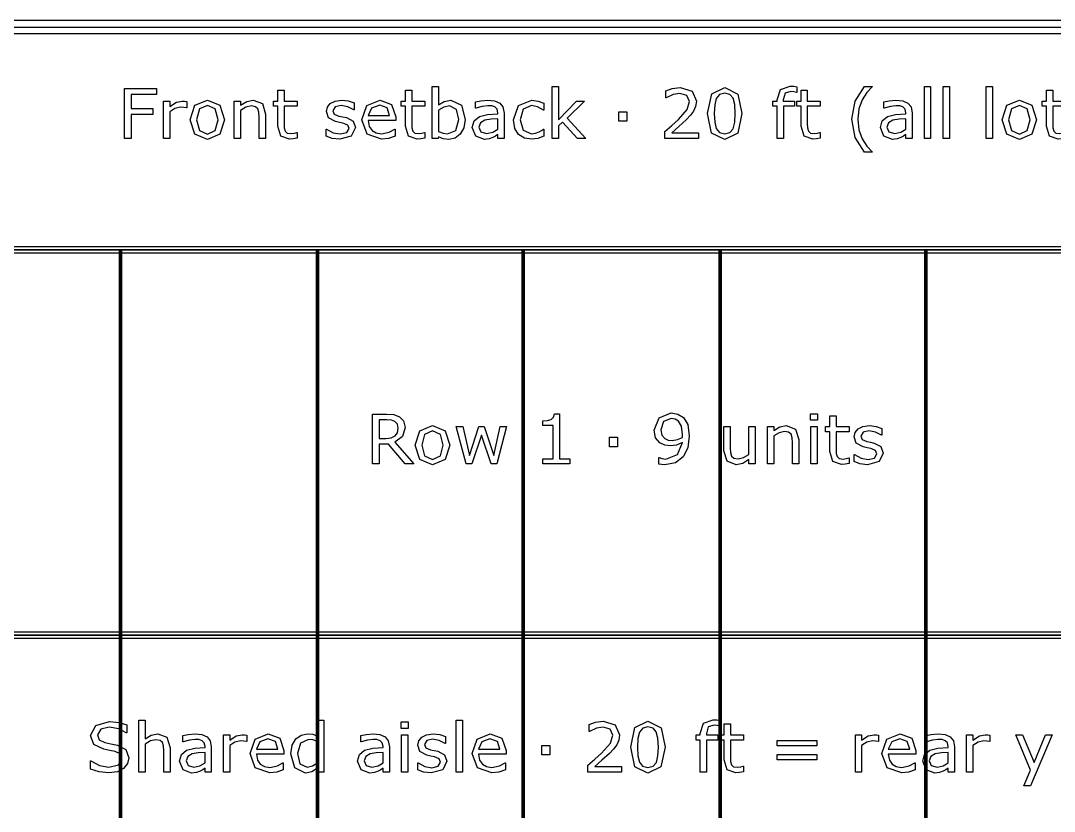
# Model space of a CAD drawing. Extents: x -1 to 182, y 89 to 480.
# Drawn here: x 105.66 to 137.58, y 440.38 to 464.81 of the extents above; entities that cross this region are included whole.
import ezdxf

# ---------------------------------------------------------------- set-up
doc = ezdxf.new("R2010")
doc.units = 0
doc.header["$MEASUREMENT"] = 0
doc.layers.add('Layer 1', color=7, linetype='Continuous')

msp = doc.modelspace()

# ---------------------------------------------------------------- linework, layer by layer
at = {"layer": 'Layer 1', "color": 7}
for points in [[(94.522277, 464.807125), (94.522277, 345.083318), (154.185743, 345.083318), (154.185743, 464.807125), (94.522277, 464.807125)], [(96.215711, 457.822031), (96.215711, 445.730794), (152.492309, 445.730794), (152.492309, 457.822031), (96.215711, 457.822031)], [(96.308212, 457.72953), (152.399808, 457.72953), (152.399808, 445.823295), (96.308212, 445.823295), (96.308212, 457.72953)], [(96.400713, 457.637029), (152.307307, 457.637029), (152.307307, 445.915796), (96.400713, 445.915796), (96.400713, 457.637029)], [(108.703822, 457.72953), (108.703822, 351.89633), (108.783404, 351.89633), (108.783404, 457.72953), (108.703822, 457.72953)], [(114.789231, 457.72953), (114.789231, 351.89633), (114.868813, 351.89633), (114.868813, 457.72953), (114.789231, 457.72953)], [(121.139223, 457.72953), (121.139223, 351.89633), (121.218805, 351.89633), (121.218805, 457.72953), (121.139223, 457.72953)], [(127.224632, 457.72953), (127.224632, 351.89633), (127.304214, 351.89633), (127.304214, 457.72953), (127.224632, 457.72953)], [(133.574624, 457.72953), (133.574624, 351.89633), (133.654206, 351.89633), (133.654206, 457.72953), (133.574624, 457.72953)]]:
    msp.add_lwpolyline(points, close=True, dxfattribs=at)
for points in [[(94.720714, 464.608688), (153.987306, 464.608688), (153.987306, 457.72953), (94.720714, 457.72953), (94.720714, 464.608688)], [(94.919151, 464.410251), (153.788869, 464.410251), (153.788869, 345.480192), (94.919151, 345.480192), (94.919151, 464.410251)], [(109.85207, 462.52613), (109.073826, 462.52613), (109.073826, 462.092049), (109.742517, 462.092049), (109.742517, 461.910148), (109.073826, 461.910148), (109.073826, 461.169109), (108.869187, 461.169109), (108.869187, 462.708031), (109.85207, 462.708031), (109.85207, 462.52613)], [(114.197021, 461.179444), (114.07713, 461.155673), (113.962409, 461.146371), (113.693691, 461.241455), (113.601709, 461.546346), (113.601709, 462.160261), (113.470449, 462.160261), (113.470449, 462.323558), (113.601709, 462.323558), (113.601709, 462.655321), (113.796011, 462.655321), (113.796011, 462.323558), (114.197021, 462.323558), (114.197021, 462.160261), (113.796011, 462.160261), (113.796011, 461.634196), (113.800138, 461.491569), (113.829076, 461.396484), (113.891088, 461.335506), (114.013045, 461.316903), (114.112264, 461.330339), (114.186678, 461.354109), (114.197023, 461.354109), (114.197021, 461.179444)], [(118.138894, 461.179444), (118.019004, 461.155673), (117.904283, 461.146371), (117.635565, 461.241455), (117.543583, 461.546346), (117.543583, 462.160261), (117.412323, 462.160261), (117.412323, 462.323558), (117.543583, 462.323558), (117.543583, 462.655321), (117.737885, 462.655321), (117.737885, 462.323558), (118.138894, 462.323558), (118.138894, 462.160261), (117.737885, 462.160261), (117.737885, 461.634196), (117.742012, 461.491569), (117.770949, 461.396484), (117.832962, 461.335506), (117.954917, 461.316903), (118.054135, 461.330339), (118.128549, 461.354109), (118.138894, 461.354109), (118.138894, 461.179444)], [(119.389462, 461.755118), (119.348121, 461.494669), (119.238568, 461.300366), (119.077336, 461.177376), (118.884066, 461.137069), (118.7125, 461.160839), (118.567807, 461.222851), (118.555404, 461.169109), (118.373503, 461.169109), (118.373503, 462.777278), (118.567807, 462.777278), (118.567807, 462.202636), (118.74144, 462.31219), (118.948145, 462.355598), (119.270606, 462.198502), (119.389462, 461.755119), (119.389462, 461.755118)], [(123.114293, 461.169109), (122.857978, 461.169109), (122.394958, 461.674504), (122.268868, 461.554615), (122.268868, 461.169109), (122.074567, 461.169109), (122.074567, 462.777278), (122.268868, 462.777278), (122.268868, 461.745817), (122.830073, 462.323559), (123.075021, 462.323559), (122.538619, 461.790259), (123.114293, 461.169109)], [(126.594181, 461.169109), (125.552386, 461.169109), (125.552386, 461.385116), (125.769426, 461.571151), (125.97303, 461.756153), (126.244847, 462.061043), (126.318229, 462.305989), (126.238648, 462.493057), (126.018507, 462.56127), (125.8149, 462.528198), (125.600961, 462.426912), (125.590615, 462.426912), (125.590615, 462.643953), (125.785952, 462.710098), (126.023664, 462.740071), (126.394699, 462.625349), (126.529057, 462.316324), (126.506329, 462.151994), (126.441215, 462.008333), (126.346132, 461.882243), (126.214873, 461.744784), (125.986463, 461.533944), (125.766322, 461.345842), (126.594179, 461.345842), (126.594181, 461.169109)], [(127.937766, 461.939087), (127.80754, 461.330339), (127.405499, 461.13707), (127.000356, 461.33344), (126.873232, 461.93702), (127.002425, 462.542667), (127.405499, 462.739037), (127.80961, 462.539566), (127.937766, 461.939087), (127.937766, 461.939087)], [(129.633785, 462.589176), (129.62344, 462.589176), (129.539723, 462.607779), (129.448773, 462.618113), (129.266872, 462.562303), (129.211061, 462.362832), (129.211061, 462.323558), (129.561427, 462.323558), (129.561427, 462.16026), (129.217262, 462.16026), (129.217262, 461.169109), (129.022958, 461.169109), (129.022958, 462.160262), (128.891701, 462.160262), (128.891701, 462.323559), (129.022958, 462.323559), (129.022958, 462.3618), (129.125278, 462.677025), (129.420867, 462.787613), (129.537657, 462.781411), (129.633774, 462.766941), (129.633785, 462.589176)], [(130.356221, 461.179444), (130.23633, 461.155674), (130.12161, 461.146372), (129.852891, 461.241456), (129.760909, 461.546346), (129.760909, 462.160262), (129.629649, 462.160262), (129.629649, 462.323559), (129.760909, 462.323559), (129.760909, 462.655321), (129.955211, 462.655321), (129.955211, 462.323559), (130.356221, 462.323559), (130.356221, 462.160262), (129.955211, 462.160262), (129.955211, 461.634196), (129.959338, 461.49157), (129.988276, 461.396485), (130.050289, 461.335507), (130.172243, 461.316904), (130.271462, 461.33034), (130.345876, 461.35411), (130.356221, 461.35411), (130.356221, 461.179444)], [(131.953019, 460.743296), (131.716342, 460.743296), (131.432121, 461.201148), (131.330836, 461.760287), (131.432121, 462.319425), (131.716342, 462.777278), (131.953019, 462.777278), (131.953019, 462.766943), (131.792822, 462.592277), (131.652262, 462.362834), (131.550977, 462.082748), (131.512737, 461.760287), (131.549945, 461.436793), (131.652262, 461.157741), (131.793856, 460.928298), (131.953019, 460.753632), (131.953019, 460.743296)], [(133.763759, 461.169109), (133.569457, 461.169109), (133.569457, 462.777278), (133.763759, 462.777278), (133.763759, 461.169109)], [(134.344603, 461.169109), (134.150299, 461.169109), (134.150299, 462.777278), (134.344603, 462.777278), (134.344603, 461.169109)], [(135.669585, 461.169109), (135.47528, 461.169109), (135.47528, 462.777278), (135.669585, 462.777278), (135.669585, 461.169109)], [(137.938177, 461.179444), (137.818287, 461.155674), (137.703566, 461.146372), (137.434848, 461.241456), (137.342866, 461.546346), (137.342866, 462.160262), (137.211606, 462.160262), (137.211606, 462.323559), (137.342866, 462.323559), (137.342866, 462.655321), (137.537168, 462.655321), (137.537168, 462.323559), (137.938177, 462.323559), (137.938177, 462.160262), (137.537168, 462.160262), (137.537168, 461.634196), (137.541295, 461.49157), (137.570232, 461.396485), (137.632245, 461.335507), (137.7542, 461.316904), (137.853418, 461.33034), (137.927832, 461.35411), (137.938177, 461.35411), (137.938177, 461.179444)], [(110.790514, 462.111686), (110.780169, 462.111686), (110.695418, 462.126156), (110.5993, 462.131323), (110.425668, 462.091016), (110.264439, 461.988696), (110.264439, 461.169109), (110.070134, 461.169109), (110.070134, 462.323559), (110.264439, 462.323559), (110.264439, 462.153027), (110.468043, 462.284285), (110.64891, 462.323559), (110.722292, 462.320458), (110.790504, 462.311155), (110.790514, 462.111686)], [(111.957365, 461.745817), (111.812673, 461.300367), (111.425101, 461.13707), (111.03546, 461.300367), (110.891799, 461.745817), (111.03546, 462.191267), (111.425101, 462.355598), (111.812673, 462.191267), (111.957365, 461.745817), (111.957365, 461.745817)], [(113.223437, 461.169109), (113.029135, 461.169109), (113.029135, 461.826432), (113.019822, 461.97526), (112.985715, 462.084814), (112.911301, 462.148893), (112.785211, 462.170597), (112.618812, 462.131323), (112.452416, 462.031071), (112.452416, 461.169109), (112.258111, 461.169109), (112.258111, 462.323559), (112.452416, 462.323559), (112.452416, 462.195402), (112.640518, 462.313224), (112.839988, 462.355598), (113.125242, 462.242944), (113.223427, 461.918416), (113.223437, 461.169109)], [(116.000524, 461.501904), (115.869267, 461.242489), (115.512699, 461.141203), (115.277056, 461.171175), (115.098256, 461.238355), (115.098256, 461.456429), (115.108602, 461.456429), (115.313241, 461.345841), (115.529246, 461.305534), (115.729752, 461.346875), (115.802097, 461.477099), (115.762825, 461.580452), (115.611928, 461.640397), (115.50341, 461.6621), (115.382487, 461.688972), (115.166479, 461.806794), (115.103434, 461.99903), (115.132372, 462.133389), (115.22229, 462.246044), (115.369052, 462.322524), (115.569555, 462.351463), (115.778327, 462.325624), (115.955061, 462.264646), (115.955061, 462.056907), (115.944716, 462.056907), (115.763847, 462.148891), (115.555075, 462.187131), (115.37524, 462.14579), (115.301861, 462.024868), (115.346303, 461.917381), (115.486863, 461.85847), (115.60675, 461.833665), (115.718373, 461.810927), (115.927145, 461.704474), (116.000524, 461.501902), (116.000524, 461.501904)], [(117.244892, 461.72618), (116.3943, 461.72618), (116.426339, 461.540145), (116.514188, 461.410954), (116.641312, 461.33654), (116.80461, 461.311735), (117.041288, 461.358244), (117.211819, 461.451261), (117.222165, 461.451261), (117.222165, 461.239388), (117.021661, 461.170142), (116.806687, 461.142237), (116.358137, 461.297266), (116.196906, 461.739615), (116.350901, 462.1892), (116.758113, 462.355598), (117.117779, 462.219172), (117.244903, 461.831599), (117.244892, 461.72618)], [(120.589385, 461.169109), (120.396118, 461.169109), (120.396118, 461.292099), (120.325837, 461.24249), (120.241088, 461.19288), (120.129466, 461.153606), (119.981673, 461.13707), (119.71709, 461.240422), (119.608568, 461.503972), (119.66438, 461.715845), (119.825611, 461.844002), (120.078825, 461.907048), (120.396118, 461.931852), (120.396118, 461.961825), (120.372332, 462.071378), (120.306186, 462.139591), (120.206968, 462.171631), (120.086045, 462.179899), (119.915514, 462.159227), (119.721209, 462.101349), (119.710864, 462.101349), (119.710864, 462.298753), (119.875197, 462.33286), (120.087069, 462.351462), (120.298942, 462.330791), (120.456038, 462.262578), (120.555257, 462.139588), (120.589362, 461.95252), (120.589385, 461.169109)], [(121.817217, 461.241456), (121.632216, 461.169109), (121.447214, 461.14327), (121.21777, 461.179443), (121.03897, 461.291064), (120.922183, 461.479166), (120.880842, 461.744783), (121.035869, 462.189199), (121.447214, 462.35043), (121.641518, 462.322524), (121.817217, 462.254312), (121.817217, 462.038304), (121.806872, 462.038304), (121.622902, 462.144758), (121.438935, 462.181965), (121.177453, 462.070344), (121.08237, 461.744783), (121.175387, 461.423356), (121.438935, 461.311735), (121.558826, 461.327237), (121.668379, 461.367544), (121.74796, 461.41302), (121.806872, 461.455394), (121.817217, 461.455394), (121.817217, 461.241456)], [(127.665949, 461.469866), (127.714524, 461.666236), (127.727964, 461.939087), (127.714524, 462.211938), (127.664914, 462.408308), (127.565696, 462.528198), (127.405499, 462.568505), (127.24427, 462.528198), (127.144017, 462.406241), (127.095442, 462.20677), (127.083033, 461.93702), (127.09441, 461.667269), (127.142987, 461.472966), (127.239105, 461.349976), (127.405501, 461.307602), (127.566733, 461.347909), (127.665952, 461.469866), (127.665949, 461.469866)], [(133.193252, 461.169109), (132.999982, 461.169109), (132.999982, 461.292099), (132.929703, 461.24249), (132.844955, 461.19288), (132.733332, 461.153606), (132.585539, 461.13707), (132.320956, 461.240422), (132.212435, 461.503972), (132.268246, 461.715845), (132.429475, 461.844002), (132.682691, 461.907048), (132.999982, 461.931852), (132.999982, 461.961825), (132.976222, 462.071378), (132.910077, 462.139591), (132.810858, 462.171631), (132.689936, 462.179899), (132.519404, 462.159227), (132.325099, 462.101349), (132.314754, 462.101349), (132.314754, 462.298753), (132.479084, 462.33286), (132.690959, 462.351462), (132.902832, 462.330791), (133.059928, 462.262578), (133.159147, 462.139588), (133.193252, 461.95252), (133.193252, 461.169109)], [(137.037973, 461.745817), (136.893281, 461.300367), (136.505707, 461.13707), (136.116068, 461.300367), (135.972408, 461.745817), (136.116068, 462.191267), (136.505707, 462.355598), (136.893281, 462.191267), (137.037973, 461.745817), (137.037973, 461.745817)], [(111.756861, 461.745817), (111.669012, 462.078613), (111.425101, 462.188167), (111.179121, 462.078613), (111.092303, 461.745817), (111.180153, 461.416122), (111.425101, 461.304501), (111.667977, 461.415089), (111.756861, 461.745817), (111.756861, 461.745817)], [(117.055758, 461.875007), (116.978243, 462.111685), (116.747765, 462.195401), (116.498686, 462.103417), (116.3943, 461.875007), (117.055758, 461.875007)], [(119.188958, 461.749951), (119.120743, 462.06311), (118.900602, 462.170596), (118.729036, 462.133389), (118.567807, 462.039339), (118.567807, 461.377881), (118.709402, 461.326205), (118.844791, 461.311735), (119.096973, 461.417154), (119.188958, 461.74995), (119.188958, 461.749951)], [(124.380365, 461.697242), (124.133353, 461.697242), (124.133353, 461.98973), (124.380365, 461.98973), (124.380365, 461.697242)], [(136.83747, 461.745817), (136.74962, 462.078613), (136.505707, 462.188167), (136.259729, 462.078613), (136.172911, 461.745817), (136.260761, 461.416122), (136.505707, 461.304501), (136.748586, 461.415089), (136.83747, 461.745817), (136.83747, 461.745817)], [(120.396118, 461.453329), (120.396118, 461.774756), (120.186312, 461.759254), (119.996143, 461.729282), (119.86075, 461.654868), (119.809075, 461.517409), (119.869019, 461.367547), (120.051951, 461.317938), (120.239022, 461.357212), (120.396118, 461.45333), (120.396118, 461.453329)], [(132.999982, 461.453329), (132.999982, 461.774756), (132.790178, 461.759254), (132.600009, 461.729282), (132.464617, 461.654868), (132.412938, 461.517409), (132.472885, 461.367547), (132.655818, 461.317938), (132.842886, 461.357212), (132.999982, 461.45333), (132.999982, 461.453329)], [(108.743613, 457.72953), (108.743613, 351.89633)], [(114.829022, 457.72953), (114.829022, 351.89633)], [(121.179014, 457.72953), (121.179014, 351.89633)], [(127.264423, 457.72953), (127.264423, 351.89633)], [(133.614415, 457.72953), (133.614415, 351.89633)], [(117.798347, 451.114955), (117.53273, 451.114955), (117.018034, 451.726803), (116.729678, 451.726803), (116.729678, 451.114955), (116.525041, 451.114955), (116.525041, 452.653878), (116.956021, 452.653878), (117.188565, 452.635278), (117.355996, 452.571201), (117.486221, 452.437875), (117.533764, 452.235303), (117.450047, 451.956252), (117.219572, 451.787787), (117.798347, 451.114955)], [(117.319822, 452.22083), (117.296063, 452.337617), (117.219582, 452.424434), (117.114162, 452.465776), (116.970501, 452.478185), (116.729688, 452.478185), (116.729688, 451.897343), (116.936394, 451.897343), (117.105894, 451.913879), (117.228882, 451.977959), (117.297095, 452.077177), (117.319822, 452.220838), (117.319822, 452.22083)], [(122.61975, 451.114955), (121.786727, 451.114955), (121.786727, 451.272051), (122.107121, 451.272051), (122.107121, 452.303512), (121.786727, 452.303512), (121.786727, 452.444072), (121.926255, 452.454417), (122.038909, 452.486455), (122.113323, 452.551569), (122.145361, 452.659056), (122.305558, 452.659056), (122.305558, 451.272062), (122.61975, 451.272062), (122.61975, 451.114955)], [(126.309442, 451.976916), (126.262934, 451.611048), (126.124443, 451.330963), (125.888798, 451.149062), (125.556003, 451.084983), (125.454718, 451.091174), (125.369966, 451.108743), (125.369966, 451.306148), (125.380312, 451.306148), (125.46506, 451.276173), (125.587017, 451.262733), (125.944617, 451.399159), (126.095511, 451.777431), (125.914645, 451.694749), (125.729643, 451.669958), (125.557042, 451.688558), (125.403047, 451.760905), (125.265588, 451.9211), (125.220115, 452.153644), (125.375142, 452.537083), (125.753413, 452.684877), (125.960119, 452.649737), (126.126518, 452.546386), (126.26191, 452.325211), (126.30945, 451.976911), (126.309442, 451.976916)], [(126.100671, 452.021358), (126.067598, 452.278707), (125.976647, 452.429602), (125.872261, 452.495748), (125.751339, 452.516411), (125.515693, 452.423395), (125.429913, 452.161913), (125.457816, 452.001716), (125.551867, 451.893197), (125.654187, 451.849787), (125.77821, 451.839441), (125.941508, 451.861137), (126.096538, 451.924182), (126.098654, 451.966558), (126.100771, 452.021334), (126.100671, 452.021358)], [(130.271988, 452.462675), (130.052879, 452.462675), (130.052879, 452.664213), (130.271988, 452.664213), (130.271988, 452.462675)], [(131.243503, 451.1253), (131.123615, 451.101541), (131.008892, 451.092227), (130.740176, 451.187313), (130.648191, 451.492203), (130.648191, 452.106117), (130.516934, 452.106117), (130.516934, 452.269415), (130.648191, 452.269415), (130.648191, 452.601179), (130.842495, 452.601179), (130.842495, 452.269415), (131.243503, 452.269415), (131.243503, 452.106117), (130.842495, 452.106117), (130.842495, 451.580052), (130.846623, 451.437426), (130.875563, 451.34234), (130.937573, 451.281364), (131.05953, 451.262764), (131.158749, 451.276205), (131.233163, 451.299965), (131.243508, 451.299965), (131.243503, 451.1253)], [(118.913522, 451.691664), (118.768827, 451.246212), (118.381255, 451.082917), (117.991614, 451.246212), (117.847956, 451.691664), (117.991614, 452.137113), (118.381255, 452.301443), (118.768827, 452.137113), (118.913522, 451.691664), (118.913522, 451.691664)], [(118.713018, 451.691664), (118.625169, 452.024459), (118.381255, 452.134012), (118.135275, 452.024459), (118.04846, 451.691664), (118.13631, 451.361967), (118.381255, 451.250347), (118.624134, 451.360935), (118.713018, 451.691664), (118.713018, 451.691664)], [(120.666384, 452.269405), (120.365628, 451.114955), (120.185793, 451.114955), (119.889172, 452.004822), (119.594617, 451.114955), (119.415817, 451.114955), (119.111959, 452.269405), (119.314529, 452.269405), (119.526405, 451.375403), (119.814758, 452.269405), (119.974955, 452.269405), (120.270544, 451.375403), (120.471048, 452.269405), (120.666384, 452.269405)], [(128.341358, 451.114955), (128.147056, 451.114955), (128.147056, 451.243111), (127.958953, 451.124258), (127.760516, 451.082917), (127.47733, 451.193502), (127.376043, 451.520098), (127.376043, 452.269405), (127.570347, 452.269405), (127.570347, 451.612083), (127.578602, 451.461186), (127.613741, 451.354733), (127.686089, 451.288588), (127.81528, 451.267924), (127.979609, 451.307198), (128.147043, 451.407452), (128.147043, 452.269413), (128.341345, 452.269413), (128.341358, 451.114955)], [(129.689077, 451.114955), (129.494776, 451.114955), (129.494776, 451.772277), (129.485462, 451.921105), (129.451355, 452.030661), (129.376941, 452.094738), (129.250851, 452.116433), (129.084455, 452.077159), (128.918056, 451.976906), (128.918056, 451.114955), (128.723752, 451.114955), (128.723752, 452.269405), (128.918067, 452.269405), (128.918067, 452.141249), (129.106169, 452.25907), (129.305639, 452.301443), (129.590893, 452.188789), (129.689077, 451.864262), (129.689077, 451.114955)], [(130.259585, 451.114955), (130.065283, 451.114955), (130.065283, 452.269405), (130.259585, 452.269405), (130.259585, 451.114955)], [(132.302869, 451.447761), (132.17161, 451.188345), (131.815044, 451.08706), (131.579399, 451.117032), (131.400599, 451.184212), (131.400599, 451.402287), (131.410944, 451.402287), (131.615583, 451.291699), (131.831591, 451.25139), (132.032095, 451.292731), (132.104442, 451.422956), (132.065168, 451.52631), (131.914273, 451.586254), (131.805752, 451.60795), (131.68483, 451.634821), (131.468821, 451.752645), (131.405777, 451.94488), (131.434717, 452.079238), (131.524633, 452.191892), (131.671394, 452.268373), (131.871898, 452.297313), (132.08067, 452.271463), (132.257403, 452.210485), (132.257403, 452.002747), (132.247058, 452.002747), (132.066192, 452.09473), (131.857417, 452.132972), (131.677585, 452.091631), (131.604203, 451.970706), (131.648645, 451.86322), (131.789205, 451.80431), (131.909096, 451.779519), (132.020715, 451.756791), (132.229487, 451.650339), (132.302869, 451.447766), (132.302869, 451.447761)], [(124.097695, 451.643086), (123.850683, 451.643086), (123.850683, 451.935575), (124.097695, 451.935575), (124.097695, 451.643086)], [(94.720714, 445.823295), (153.987306, 445.823295), (153.987306, 438.944137), (94.720714, 438.944137), (94.720714, 445.823295)], [(108.998377, 442.029217), (108.956002, 441.851449), (108.839215, 441.702621), (108.645945, 441.59927), (108.381362, 441.562061), (108.08164, 441.593068), (107.811889, 441.685053), (107.811889, 441.941368), (107.826362, 441.941368), (108.096112, 441.791505), (108.383434, 441.738795), (108.679023, 441.810108), (108.785475, 442.000277), (108.734834, 442.151171), (108.582905, 442.22662), (108.41444, 442.260727), (108.223236, 442.294832), (107.919381, 442.442628), (107.821195, 442.716511), (107.984493, 443.032772), (108.398938, 443.156796), (108.696594, 443.125789), (108.936372, 443.049309), (108.936372, 442.807462), (108.9219, 442.807462), (108.690389, 442.930453), (108.397901, 442.980062), (108.133318, 442.911847), (108.034099, 442.736148), (108.083709, 442.585254), (108.258376, 442.501537), (108.446476, 442.466398), (108.653181, 442.424023), (108.911565, 442.286564), (108.99838, 442.029217), (108.998377, 442.029217)], [(110.27685, 441.589967), (110.082549, 441.589967), (110.082549, 442.247292), (110.073235, 442.39612), (110.039128, 442.505673), (109.964714, 442.569752), (109.838624, 442.591448), (109.672228, 442.552173), (109.505829, 442.45192), (109.505829, 441.589967), (109.311525, 441.589967), (109.311525, 443.198137), (109.505829, 443.198137), (109.505829, 442.616261), (109.693932, 442.734082), (109.893401, 442.776458), (110.178656, 442.663801), (110.27684, 442.339274), (110.27685, 441.589967)], [(115.022808, 441.589967), (114.828506, 441.589967), (114.828506, 441.710889), (114.653839, 441.598235), (114.456436, 441.557929), (114.127774, 441.717091), (114.006851, 442.158408), (114.048193, 442.41989), (114.161881, 442.615226), (114.325177, 442.735117), (114.519481, 442.776458), (114.68071, 442.756826), (114.828506, 442.697914), (114.828506, 443.198142), (115.022808, 443.198142), (115.022808, 441.589967)], [(117.629363, 442.937687), (117.410257, 442.937687), (117.410257, 443.139225), (117.629363, 443.139225), (117.629363, 442.937687)], [(119.300578, 441.589967), (119.106276, 441.589967), (119.106276, 443.198137), (119.300578, 443.198137), (119.300578, 441.589967)], [(124.221203, 441.589967), (123.179407, 441.589967), (123.179407, 441.805975), (123.396447, 441.992009), (123.600052, 442.177011), (123.871868, 442.4819), (123.94525, 442.726848), (123.865669, 442.913917), (123.645528, 442.982129), (123.441921, 442.949056), (123.227982, 442.847771), (123.217637, 442.847771), (123.217637, 443.064811), (123.412973, 443.130957), (123.650685, 443.160929), (124.02172, 443.046208), (124.156078, 442.737183), (124.13335, 442.572851), (124.068237, 442.429193), (123.973153, 442.3031), (123.841894, 442.165641), (123.613485, 441.954803), (123.393344, 441.766701), (124.2212, 441.766701), (124.221203, 441.589967)], [(125.564787, 442.359946), (125.434562, 441.751199), (125.03252, 441.557929), (124.627377, 441.754297), (124.500253, 442.357877), (124.629446, 442.963526), (125.03252, 443.159894), (125.436631, 442.960425), (125.564787, 442.359946), (125.564787, 442.359946)], [(127.260806, 443.010034), (127.250461, 443.010034), (127.166744, 443.028634), (127.075794, 443.03898), (126.893893, 442.983171), (126.838082, 442.783699), (126.838082, 442.744425), (127.188448, 442.744425), (127.188448, 442.581127), (126.844284, 442.581127), (126.844284, 441.589967), (126.649979, 441.589967), (126.649979, 442.581119), (126.518722, 442.581119), (126.518722, 442.744417), (126.649979, 442.744417), (126.649979, 442.782657), (126.752299, 443.097884), (127.047888, 443.208471), (127.164678, 443.20228), (127.260796, 443.187808), (127.260806, 443.010034)], [(125.29297, 441.890724), (125.341545, 442.087095), (125.354986, 442.359946), (125.341545, 442.632797), (125.291936, 442.829165), (125.192717, 442.949056), (125.03252, 442.989362), (124.871291, 442.949056), (124.771038, 442.827099), (124.722463, 442.62763), (124.710054, 442.357877), (124.721431, 442.088127), (124.770009, 441.893825), (124.866126, 441.770833), (125.032523, 441.72846), (125.193754, 441.768767), (125.292973, 441.890724), (125.29297, 441.890724)], [(127.983242, 441.600302), (127.863352, 441.576542), (127.748631, 441.567229), (127.479913, 441.662315), (127.38793, 441.967204), (127.38793, 442.581119), (127.256671, 442.581119), (127.256671, 442.744417), (127.38793, 442.744417), (127.38793, 443.07618), (127.582232, 443.07618), (127.582232, 442.744417), (127.983242, 442.744417), (127.983242, 442.581119), (127.582232, 442.581119), (127.582232, 442.055054), (127.58636, 441.912428), (127.615297, 441.817344), (127.67731, 441.756366), (127.799264, 441.737766), (127.898483, 441.751207), (127.972897, 441.774966), (127.983242, 441.774966), (127.983242, 441.600302)], [(111.54809, 441.589967), (111.35482, 441.589967), (111.35482, 441.712956), (111.284541, 441.663346), (111.19979, 441.613737), (111.08817, 441.574465), (110.940374, 441.557929), (110.675791, 441.66128), (110.567272, 441.924831), (110.623084, 442.136704), (110.784313, 442.26486), (111.037526, 442.327905), (111.35482, 442.352696), (111.35482, 442.382668), (111.33106, 442.492224), (111.264914, 442.560436), (111.165696, 442.592475), (111.044773, 442.60073), (110.874239, 442.580066), (110.679937, 442.522188), (110.669592, 442.522188), (110.669592, 442.719591), (110.833922, 442.753698), (111.045795, 442.772298), (111.257667, 442.751635), (111.414764, 442.68342), (111.513982, 442.560431), (111.54809, 442.373363), (111.54809, 441.589967)], [(112.642595, 442.532544), (112.63225, 442.532544), (112.547499, 442.547017), (112.451381, 442.552176), (112.277749, 442.511869), (112.11652, 442.40955), (112.11652, 441.589967), (111.922215, 441.589967), (111.922215, 442.744417), (112.11652, 442.744417), (112.11652, 442.573885), (112.320124, 442.705142), (112.500991, 442.744417), (112.574373, 442.741321), (112.642585, 442.732008), (112.642595, 442.532544)], [(113.791878, 442.147039), (112.941283, 442.147039), (112.973324, 441.961002), (113.061174, 441.831812), (113.188298, 441.757398), (113.351596, 441.732606), (113.588273, 441.779115), (113.758805, 441.872134), (113.76915, 441.872134), (113.76915, 441.660261), (113.568646, 441.591015), (113.353673, 441.563109), (112.905123, 441.718139), (112.743891, 442.160487), (112.897886, 442.610072), (113.305095, 442.776471), (113.664764, 442.640044), (113.791888, 442.252472), (113.791878, 442.147039)], [(113.602741, 442.295867), (113.525228, 442.532544), (113.29475, 442.616261), (113.045672, 442.524276), (112.941283, 442.295867), (113.602741, 442.295867)], [(114.828506, 441.874187), (114.828506, 442.536679), (114.687946, 442.585254), (114.552554, 442.598695), (114.298306, 442.485006), (114.207355, 442.162546), (114.277636, 441.849388), (114.502945, 441.742936), (114.670375, 441.779107), (114.828506, 441.874193), (114.828506, 441.874187)], [(117.046455, 441.589967), (116.853185, 441.589967), (116.853185, 441.712956), (116.782907, 441.663346), (116.698155, 441.613737), (116.586536, 441.574465), (116.43874, 441.557929), (116.174157, 441.66128), (116.065638, 441.924831), (116.121449, 442.136704), (116.282678, 442.26486), (116.535892, 442.327905), (116.853185, 442.352696), (116.853185, 442.382668), (116.829426, 442.492224), (116.76328, 442.560436), (116.664061, 442.592475), (116.543139, 442.60073), (116.372605, 442.580066), (116.178303, 442.522188), (116.167958, 442.522188), (116.167958, 442.719591), (116.332287, 442.753698), (116.54416, 442.772298), (116.756033, 442.751635), (116.913129, 442.68342), (117.012348, 442.560431), (117.046455, 442.373363), (117.046455, 441.589967)], [(117.616962, 441.589967), (117.422658, 441.589967), (117.422658, 442.744417), (117.616962, 442.744417), (117.616962, 441.589967)], [(118.826189, 441.922762), (118.694932, 441.663346), (118.338364, 441.562061), (118.102721, 441.592033), (117.923921, 441.659214), (117.923921, 441.877288), (117.934266, 441.877288), (118.138905, 441.766701), (118.354911, 441.726394), (118.555414, 441.767735), (118.627762, 441.897957), (118.588487, 442.001312), (118.437593, 442.061255), (118.329074, 442.082951), (118.208149, 442.109822), (117.992144, 442.227646), (117.929099, 442.419882), (117.958036, 442.55424), (118.047955, 442.666894), (118.194714, 442.743377), (118.39522, 442.772314), (118.603992, 442.746465), (118.780725, 442.685489), (118.780725, 442.477749), (118.77038, 442.477749), (118.589514, 442.569734), (118.380742, 442.607974), (118.200907, 442.566633), (118.127528, 442.44571), (118.17197, 442.338224), (118.31253, 442.279312), (118.432418, 442.25452), (118.54404, 442.231792), (118.752812, 442.12534), (118.826191, 441.922767), (118.826189, 441.922762)], [(120.651398, 442.147039), (119.800806, 442.147039), (119.832845, 441.961002), (119.920694, 441.831812), (120.047818, 441.757398), (120.211116, 441.732606), (120.447794, 441.779115), (120.618326, 441.872134), (120.628671, 441.872134), (120.628671, 441.660261), (120.428167, 441.591015), (120.213193, 441.563109), (119.764643, 441.718139), (119.603412, 442.160487), (119.757407, 442.610072), (120.164619, 442.776471), (120.524285, 442.640044), (120.651409, 442.252472), (120.651398, 442.147039)], [(120.462264, 442.295867), (120.384749, 442.532544), (120.154271, 442.616261), (119.905192, 442.524276), (119.800806, 442.295867), (120.462264, 442.295867)], [(130.249766, 442.398186), (129.024003, 442.398186), (129.024003, 442.56355), (130.249766, 442.56355), (130.249766, 442.398186)], [(132.158693, 442.532544), (132.148347, 442.532544), (132.063599, 442.547017), (131.967481, 442.552176), (131.793848, 442.511869), (131.63262, 442.40955), (131.63262, 441.589967), (131.438315, 441.589967), (131.438315, 442.744417), (131.63262, 442.744417), (131.63262, 442.573885), (131.836224, 442.705142), (132.01709, 442.744417), (132.09047, 442.741321), (132.158685, 442.732008), (132.158693, 442.532544)], [(133.307975, 442.147039), (132.45738, 442.147039), (132.489421, 441.961002), (132.577271, 441.831812), (132.704395, 441.757398), (132.86769, 441.732606), (133.10437, 441.779115), (133.274902, 441.872134), (133.285247, 441.872134), (133.285247, 441.660261), (133.084744, 441.591015), (132.86977, 441.563109), (132.421217, 441.718139), (132.259988, 442.160487), (132.413983, 442.610072), (132.821193, 442.776471), (133.180861, 442.640044), (133.307986, 442.252472), (133.307975, 442.147039)], [(133.118838, 442.295867), (133.041323, 442.532544), (132.810847, 442.616261), (132.561766, 442.524276), (132.45738, 442.295867), (133.118838, 442.295867)], [(134.49963, 441.589967), (134.30636, 441.589967), (134.30636, 441.712956), (134.236082, 441.663346), (134.151333, 441.613737), (134.039711, 441.574465), (133.891918, 441.557929), (133.627335, 441.66128), (133.518813, 441.924831), (133.574624, 442.136704), (133.735853, 442.26486), (133.98907, 442.327905), (134.30636, 442.352696), (134.30636, 442.382668), (134.282601, 442.492224), (134.216455, 442.560436), (134.117236, 442.592475), (133.996314, 442.60073), (133.825782, 442.580066), (133.631478, 442.522188), (133.621133, 442.522188), (133.621133, 442.719591), (133.785463, 442.753698), (133.997338, 442.772298), (134.209211, 442.751635), (134.366307, 442.68342), (134.465526, 442.560431), (134.49963, 442.373363), (134.49963, 441.589967)], [(135.594136, 442.532544), (135.583791, 442.532544), (135.499042, 442.547017), (135.402925, 442.552176), (135.229292, 442.511869), (135.06806, 442.40955), (135.06806, 441.589967), (134.873759, 441.589967), (134.873759, 442.744417), (135.06806, 442.744417), (135.06806, 442.573885), (135.271665, 442.705142), (135.452534, 442.744417), (135.525913, 442.741321), (135.594126, 442.732008), (135.594136, 442.532544)], [(137.519599, 442.744417), (136.845738, 441.164155), (136.637998, 441.164155), (136.852972, 441.645778), (136.393052, 442.744417), (136.603893, 442.744417), (136.958392, 441.888657), (137.315992, 442.744417), (137.519599, 442.744417)], [(111.35482, 441.874187), (111.35482, 442.195613), (111.145013, 442.180109), (110.954844, 442.150137), (110.819452, 442.075723), (110.767776, 441.938264), (110.82772, 441.788402), (111.010655, 441.738792), (111.197724, 441.778067), (111.35482, 441.874185), (111.35482, 441.874187)], [(116.853185, 441.874187), (116.853185, 442.195613), (116.643379, 442.180109), (116.45321, 442.150137), (116.317817, 442.075723), (116.266142, 441.938264), (116.326086, 441.788402), (116.509021, 441.738792), (116.696089, 441.778067), (116.853185, 441.874185), (116.853185, 441.874187)], [(122.007386, 442.118098), (121.760374, 442.118098), (121.760374, 442.410587), (122.007386, 442.410587), (122.007386, 442.118098)], [(134.30636, 441.874187), (134.30636, 442.195613), (134.096557, 442.180109), (133.906388, 442.150137), (133.770995, 442.075723), (133.719317, 441.938264), (133.779263, 441.788402), (133.962196, 441.738792), (134.149264, 441.778067), (134.30636, 441.874185), (134.30636, 441.874187)], [(130.249766, 441.964103), (129.024003, 441.964103), (129.024003, 442.129468), (130.249766, 442.129468), (130.249766, 441.964103)]]:
    msp.add_lwpolyline(points, dxfattribs=at)

doc.saveas('drawing.dxf')
